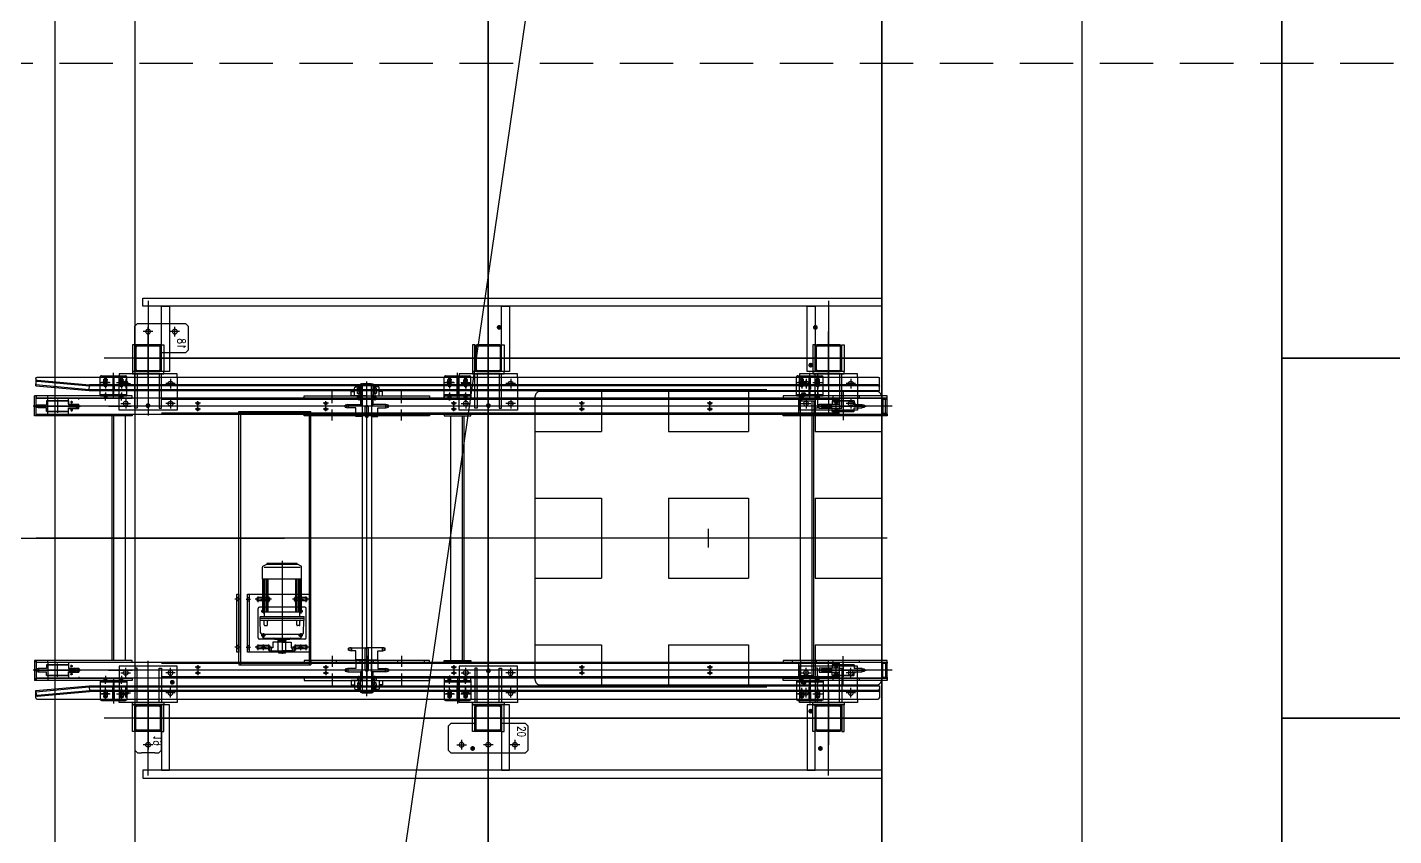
# Model space of a CAD drawing. Extents: x 0 to 210250, y -124674 to 148500.
# Drawn here: x 181024 to 186145, y -65652 to -62620 of the extents above; entities that cross this region are included whole.
import ezdxf

# ---------------------------------------------------------------- set-up
doc = ezdxf.new("R2010")
doc.units = 0
doc.header["$LTSCALE"] = 400
doc.header["$PDSIZE"] = 2
for name, pattern in [('CEN', [17, 15, -1, 0, -1]), ('CENTER', [23, 20, -1, 1, -1]), ('DASHED', [0.75, 0.5, -0.25]), ('HIDDEN', [9.525, 6.35, -3.175]), ('HIDDENX2', [0.75, 0.5, -0.25]), ('PHANTOM', [25, 20, -1, 1, -1, 1, -1])]:
    doc.linetypes.add(name, pattern=pattern)
doc.layers.get('0').update_dxf_attribs({"linetype": 'CONTINUOUS'})
doc.layers.get('DEFPOINTS').update_dxf_attribs({"linetype": 'CONTINUOUS'})
for name, color, linetype in [('CENTER', 6, 'CEN'), ('DASHED', 4, 'DASHED'), ('DIM', 2, 'CONTINUOUS'), ('GZ_3', 8, 'HIDDEN'), ('GZ_4', 4, 'CENTER'), ('GZ_Qoo02', 2, 'CONTINUOUS'), ('GZ_Qoo06', 6, 'CONTINUOUS'), ('GZ_Qoo10', 181, 'CONTINUOUS'), ('NOTE', 6, 'CONTINUOUS'), ('pallrt', 30, 'CONTINUOUS'), ('PHAN', 6, 'PHANTOM'), ('WALL', 2, 'CONTINUOUS')]:
    doc.layers.add(name, color=color, linetype=linetype)
doc.styles.add('ROMANS', font='romans.shx', dxfattribs={"width": 0.8})
doc.styles.get("Standard").update_dxf_attribs({"font": 'ISOCP.SHX', "bigfont": 'CHINESET.SHX'})
doc.dimstyles.new('AM_ISO', dxfattribs={"dimscale": 300, "dimtxt": 3.5, "dimasz": 3.5, "dimexe": 1, "dimexo": 1, "dimgap": 1.5, "dimtad": 1, "dimdsep": 46, "dimtxsty": 'Standard', "dimcen": 0, "dimclrd": 256, "dimclre": 256, "dimclrt": 256, "dimadec": 0, "dimazin": 2, "dimtp": 0.1, "dimtm": 0.1, "dimtfac": 0.71, "dimtmove": 0, "dimatfit": 3, "dimfxl": 0, "dimlwd": -1, "dimlwe": -1, "dimarcsym": 0})

# ---------------------------------------------------------------- blocks, each defined once
blk = doc.blocks.new('A$C6FBA39907')
for p, q in [((-20, -27), (-20, 27)), ((0, 30), (-17, 30)), ((-6, -30), (-6, 30)), ((-6, 26), (0, 26)), ((0, 26), (0, 30)), ((-17, -30), (0, -30)), ((-6, -26), (0, -26)), ((0, -30), (0, -26))]:
    blk.add_line(p, q)
for centre, start, end in [((-17, 27), 90, 180), ((-17, -27), 180, 270)]:
    blk.add_arc(centre, 3, start, end)
at = {"layer": 'GZ_3'}
for p, q in [((-16, 26), (-16, -26)), ((-16, 26), (-6, 26)), ((-16, -26), (-6, -26))]:
    blk.add_line(p, q, dxfattribs=at)
blk = doc.blocks.new('M05 牙')
blk.add_circle((0, 0), 1.7)
at = {"layer": 'GZ_3'}
blk.add_circle((0, 0), 2.5, dxfattribs=at)
at = {"layer": 'GZ_4'}
for p, q in [((-4.4, 0), (4.4, 0)), ((0, 4.4), (0, -4.4))]:
    blk.add_line(p, q, dxfattribs=at)
blk = doc.blocks.new('A$C0A2827CF-1')
for points in [[(-564, 69), (-94, 69), (-94, 75), (-564, 75)], [(-564, 0), (-94, 0), (-94, 9), (-564, 9)]]:
    blk.add_lwpolyline(points, close=True)
at = {"layer": 'GZ_3'}
for p, q in [((-544, 75), (-544, 69)), ((-444, 75), (-444, 69)), ((-354, 69), (-354, 75)), ((-304, 69), (-304, 75)), ((-214, 75), (-214, 69)), ((-114, 75), (-114, 69)), ((-364, 9), (-364, 0)), ((-363.2, 9), (-363.2, 0)), ((-359, 0), (-359, 9)), ((-354.8, 9), (-354.8, 0)), ((-354, 9), (-354, 0)), ((-354, 9), (-354, 0)), ((-304, 9), (-304, 0)), ((-304, 9), (-304, 0)), ((-303.2, 9), (-303.2, 0)), ((-299, 0), (-299, 9)), ((-294.8, 9), (-294.8, 0)), ((-294, 9), (-294, 0))]:
    blk.add_line(p, q, dxfattribs=at)
at = {"layer": 'GZ_4'}
for p, q in [((-459, 93), (-459, 51)), ((-329, 93), (-329, -18)), ((-199, 93), (-199, 51)), ((-459, 27), (-459, -18)), ((-359, -9), (-359, 18)), ((-299, -9), (-299, 18)), ((-199, 27), (-199, -18))]:
    blk.add_line(p, q, dxfattribs=at)
blk = doc.blocks.new('A$C43806FBB')
for p, q in [((-3, -1), (3, -1)), ((-3, -7), (3, -7)), ((-3, -23), (3, -23)), ((-3, -29), (3, -29))]:
    blk.add_line(p, q)
for centre, start, end in [((-3, -4), 90, 270), ((-3, -26), 90, 270), ((3, -4), 270, 90), ((3, -26), 270, 90)]:
    blk.add_arc(centre, 3, start, end)
at = {"layer": 'GZ_4'}
for p, q in [((0, 4), (0, -34)), ((-10, -4), (10, -4)), ((-10, -26), (10, -26))]:
    blk.add_line(p, q, dxfattribs=at)
blk = doc.blocks.new('A$C03471169A')
blk.add_lwpolyline([(-3.3, 19), (3.7, 19), (3.7, -199), (-3.3, -199)], close=True)
at = {"layer": 'GZ_3'}
for p, q in [((3.7, 6), (-3.3, 6)), ((3.7, -6), (-3.3, -6)), ((3.7, -174), (-3.3, -174)), ((3.7, -186), (-3.3, -186))]:
    blk.add_line(p, q, dxfattribs=at)
at = {"layer": 'GZ_4'}
for p, q in [((11.7, 0), (-11.7, 0)), ((11.7, -180), (-11.7, -180))]:
    blk.add_line(p, q, dxfattribs=at)
blk = doc.blocks.new('M10 牙')
blk.add_circle((0, 0), 3.5)
at = {"layer": 'GZ_3'}
blk.add_circle((0, 0), 5, dxfattribs=at)
at = {"layer": 'GZ_4'}
for p, q in [((-10.1, 0), (10.1, 0)), ((0, -10.1), (0, 10.1))]:
    blk.add_line(p, q, dxfattribs=at)
blk = doc.blocks.new('A$C43806FBB-30')
for p, q in [((3, 18), (-3, 18)), ((3, 12), (-3, 12)), ((3, -12), (-3, -12)), ((3, -18), (-3, -18))]:
    blk.add_line(p, q)
for centre, start, end in [((-3, 15), 90, 270), ((3, 15), 270, 90), ((-3, -15), 90, 270), ((3, -15), 270, 90)]:
    blk.add_arc(centre, 3, start, end)
at = {"layer": 'GZ_4'}
for p, q in [((10, 15), (-10, 15)), ((0, -23), (0, 23)), ((10, -15), (-10, -15))]:
    blk.add_line(p, q, dxfattribs=at)
blk = doc.blocks.new('A$C7A4E5B73564-1')
for p, q in [((-819.6, 1461), (-819.6, 1536)), ((-813.6, 1536), (-819.6, 1536)), ((-813.6, 1461), (-813.6, 1536)), ((2376.4, 1527), (-813.6, 1527)), ((-769.6, 1467), (-769.6, 1527)), ((-691.6, 1505), (-691.6, 1527)), ((-691.6, 1505), (-653.6, 1505)), ((-691.6, 1467), (-691.6, 1489)), ((-691.6, 1489), (-653.6, 1489)), ((-653.6, 1489), (-653.6, 1505)), ((2121.4, 1489), (2121.4, 1505)), ((2121.4, 1505), (2196.4, 1505)), ((2196.4, 1489), (2121.4, 1489)), ((2196.4, 1505), (2196.4, 1527)), ((2196.4, 1467), (2196.4, 1489)), ((2376.4, 1461), (2376.4, 1536)), ((-813.6, 1461), (-819.6, 1461)), ((-813.6, 1467), (-813.6, 1461)), ((-813.6, 1467), (-813.6, 1461)), ((-813.6, 1467), (2376.4, 1467)), ((-453.6, 1461), (-813.6, 1461)), ((-528.6, 543), (-528.6, 1461)), ((-478.6, 543), (-478.6, 1461)), ((-453.6, 1467), (-453.6, 1461)), ((-53.6, 537), (-53.6, 1467)), ((216.4, 543), (216.4, 1461)), ((741.4, 543), (741.4, 1461)), ((791.4, 543), (791.4, 1461)), ((2051.4, 543), (2051.4, 1461)), ((2101.4, 543), (2101.4, 1461)), ((-819.6, 543), (-819.6, 468)), ((-813.6, 543), (-819.6, 543)), ((-813.6, 537), (-813.6, 543)), ((-453.6, 543), (-813.6, 543)), ((-813.6, 537), (-813.6, 543)), ((-813.6, 543), (-813.6, 468)), ((-813.6, 537), (2376.4, 537)), ((-769.6, 537), (-769.6, 477)), ((-691.6, 537), (-691.6, 515)), ((-691.6, 515), (-653.6, 515)), ((-653.6, 515), (-653.6, 499)), ((-453.6, 537), (-453.6, 543)), ((2196.4, 515), (2121.4, 515)), ((2121.4, 515), (2121.4, 499)), ((2196.4, 537), (2196.4, 515)), ((2376.4, 468), (2376.4, 543)), ((-813.6, 468), (-819.6, 468)), ((2376.4, 477), (-813.6, 477)), ((-691.6, 499), (-691.6, 477)), ((-691.6, 499), (-653.6, 499)), ((2121.4, 499), (2196.4, 499)), ((2196.4, 499), (2196.4, 477))]:
    blk.add_line(p, q)
for points in [[(-453.6, 1536), (-813.6, 1536), (-813.6, 1527), (-453.6, 1527)], [(716.4, 1527), (816.4, 1527), (816.4, 1536), (716.4, 1536)], [(716.4, 1536), (816.4, 1536), (816.4, 1527), (716.4, 1527)], [(2376.4, 1536), (1986.4, 1536), (1986.4, 1527), (2376.4, 1527)], [(716.4, 1461), (816.4, 1461), (816.4, 1467), (716.4, 1467)], [(2376.4, 1461), (1986.4, 1461), (1986.4, 1467), (2376.4, 1467)], [(716.4, 543), (816.4, 543), (816.4, 537), (716.4, 537)], [(2376.4, 543), (1986.4, 543), (1986.4, 537), (2376.4, 537)], [(-453.6, 468), (-813.6, 468), (-813.6, 477), (-453.6, 477)], [(716.4, 468), (816.4, 468), (816.4, 477), (716.4, 477)], [(2376.4, 468), (1986.4, 468), (1986.4, 477), (2376.4, 477)]]:
    blk.add_lwpolyline(points, close=True)
at = {"layer": 'GZ_3'}
for p, q in [((-769.6, 1527), (-769.6, 1536)), ((2196.4, 1522.5), (-691.6, 1522.5)), ((-653.6, 1522.5), (-653.6, 1527)), ((-558.6, 1536), (-558.6, 1527)), ((-557.8, 1536), (-557.8, 1527)), ((-549.5, 1536), (-549.5, 1527)), ((-548.6, 1536), (-548.6, 1527)), ((-498.6, 1536), (-498.6, 1527)), ((-497.8, 1536), (-497.8, 1527)), ((-489.5, 1536), (-489.5, 1527)), ((-488.6, 1536), (-488.6, 1527)), ((731.4, 1527), (731.4, 1536)), ((731.4, 1536), (731.4, 1527)), ((732.2, 1536), (732.2, 1527)), ((732.2, 1527), (732.2, 1536)), ((740.5, 1527), (740.5, 1536)), ((740.5, 1536), (740.5, 1527)), ((741.4, 1536), (741.4, 1527)), ((741.4, 1527), (741.4, 1536)), ((791.4, 1527), (791.4, 1536)), ((791.4, 1536), (791.4, 1527)), ((792.2, 1536), (792.2, 1527)), ((792.2, 1527), (792.2, 1536)), ((800.5, 1527), (800.5, 1536)), ((800.5, 1536), (800.5, 1527)), ((801.4, 1536), (801.4, 1527)), ((801.4, 1527), (801.4, 1536)), ((2044.4, 1506), (2051.4, 1506)), ((2044.4, 1488), (2051.4, 1488)), ((2051.4, 1536), (2051.4, 1527)), ((2051.4, 1461), (2051.4, 1517.5)), ((2051.4, 1517.5), (2101.4, 1517.5)), ((2052.2, 1536), (2052.2, 1527)), ((2060.5, 1536), (2060.5, 1527)), ((2061.4, 1536), (2061.4, 1527)), ((2086.4, 1522.5), (2086.4, 1527)), ((2095.4, 486.5), (2095.4, 1517.5)), ((2101.4, 1517.5), (2101.4, 1461)), ((2111.4, 1536), (2111.4, 1527)), ((2112.2, 1536), (2112.2, 1527)), ((2120.5, 1536), (2120.5, 1527)), ((2121.4, 1536), (2121.4, 1527)), ((2173.7, 1527), (2173.7, 1536)), ((2273.4, 1527), (2273.4, 1536)), ((-769.6, 1467), (-769.6, 1461)), ((2196.4, 1471.5), (-691.6, 1471.5)), ((-522.6, 543), (-522.6, 1461)), ((-53.6, 1477.5), (216.4, 1477.5)), ((-53.6, 1467), (-53.6, 1477.5)), ((-47.6, 1477.5), (-47.6, 526.5)), ((210.4, 1477.5), (210.4, 526.5)), ((216.4, 1461), (216.4, 1477.5)), ((785.4, 543), (785.4, 1461)), ((2021.4, 1461), (2021.4, 1467)), ((2111.4, 1461), (2111.4, 1467)), ((2173.7, 1461), (2173.7, 1467)), ((2273.4, 1461), (2273.4, 1467)), ((-769.6, 537), (-769.6, 543)), ((2196.4, 532.5), (-691.6, 532.5)), ((-53.6, 537), (-53.6, 526.5)), ((-53.6, 526.5), (216.4, 526.5)), ((216.4, 543), (216.4, 526.5)), ((2021.4, 537), (2021.4, 543)), ((2044.4, 516), (2051.4, 516)), ((2051.4, 543), (2051.4, 486.5)), ((2101.4, 486.5), (2101.4, 543)), ((2111.4, 537), (2111.4, 543)), ((2173.7, 537), (2173.7, 543)), ((2273.4, 537), (2273.4, 543)), ((-769.6, 477), (-769.6, 468)), ((2196.4, 481.5), (-691.6, 481.5)), ((-653.6, 481.5), (-653.6, 477)), ((-558.6, 468), (-558.6, 477)), ((-557.8, 468), (-557.8, 477)), ((-549.5, 468), (-549.5, 477)), ((-548.6, 468), (-548.6, 477)), ((-498.6, 468), (-498.6, 477)), ((-497.8, 468), (-497.8, 477)), ((-489.5, 468), (-489.5, 477)), ((-488.6, 468), (-488.6, 477)), ((731.4, 468), (731.4, 477)), ((732.2, 468), (732.2, 477)), ((740.5, 468), (740.5, 477)), ((741.4, 468), (741.4, 477)), ((791.4, 468), (791.4, 477)), ((792.2, 468), (792.2, 477)), ((800.5, 468), (800.5, 477)), ((801.4, 468), (801.4, 477)), ((2044.4, 498), (2051.4, 498)), ((2051.4, 486.5), (2101.4, 486.5)), ((2051.4, 468), (2051.4, 477)), ((2052.2, 468), (2052.2, 477)), ((2060.5, 468), (2060.5, 477)), ((2061.4, 468), (2061.4, 477)), ((2086.4, 481.5), (2086.4, 477)), ((2111.4, 468), (2111.4, 477)), ((2112.2, 468), (2112.2, 477)), ((2120.5, 468), (2120.5, 477)), ((2121.4, 468), (2121.4, 477)), ((2173.7, 468), (2173.7, 477)), ((2273.4, 468), (2273.4, 477))]:
    blk.add_line(p, q, dxfattribs=at)
for points in [[(2051.4, 1522.5), (2044.4, 1522.5), (2044.4, 1471.5), (2051.4, 1471.5)], [(2051.4, 532.5), (2044.4, 532.5), (2044.4, 481.5), (2051.4, 481.5)]]:
    blk.add_lwpolyline(points, close=True, dxfattribs=at)
at = {"layer": 'GZ_4'}
for p, q in [((-553.6, 1518), (-553.6, 1545)), ((-493.6, 1518), (-493.6, 1545)), ((736.4, 1518), (736.4, 1545)), ((736.4, 1545), (736.4, 1518)), ((796.4, 1545), (796.4, 1518)), ((796.4, 1518), (796.4, 1545)), ((2056.4, 1518), (2056.4, 1545)), ((2116.4, 1518), (2116.4, 1545)), ((2211.9, 1554), (2211.9, 1509)), ((2395, 1497), (-824.1, 1497)), ((-542.6, 1497), (-457.6, 1497)), ((2211.9, 1489.3), (2211.9, 1444.3)), ((2376.4, 1002), (-813.6, 1002)), ((2211.9, 514.7), (2211.9, 559.7)), ((2395, 507), (-824.1, 507)), ((-553.6, 486), (-553.6, 459)), ((-542.6, 507), (-452.6, 507)), ((-493.6, 486), (-493.6, 459)), ((736.4, 487), (736.4, 460)), ((796.4, 487), (796.4, 460)), ((2056.4, 486), (2056.4, 459)), ((2116.4, 486), (2116.4, 459)), ((2211.9, 450), (2211.9, 495))]:
    blk.add_line(p, q, dxfattribs=at)
at = {"extrusion": (0, 0, -1), "zscale": -1, "rotation": 180}
blk.add_blockref('A$C0A2827CF-1', (-755.4, 1536), dxfattribs=at)
at = {"extrusion": (0, 0, -1), "zscale": -1}
for p in [(680.6, 1512), (680.6, 1482)]:
    blk.add_blockref('M05 牙', p, dxfattribs=at)
at = {"rotation": 180}
for name, p in [('A$C43806FBB', (-207.6, 1482)), ('A$C43806FBB', (272.4, 1482)), ('A$C43806FBB', (752.4, 1482)), ('A$C43806FBB', (1232.4, 1482)), ('A$C43806FBB', (1712.4, 1482)), ('M05 牙', (-680.6, 522)), ('M05 牙', (-680.6, 492))]:
    blk.add_blockref(name, p, dxfattribs=at)
for name, p in [('A$C43806FBB-30', (2185.4, 1497)), ('A$C6FBA39907', (2376.4, 1497)), ('A$C03471169A', (-57.3, 773)), ('M10 牙', (38.4, 773)), ('M10 牙', (178.4, 773)), ('M10 牙', (38.4, 593)), ('M10 牙', (178.4, 593)), ('A$C0A2827CF-1', (755.4, 468)), ('A$C43806FBB-30', (2185.4, 507))]:
    blk.add_blockref(name, p)
at = {"xscale": -1}
for p in [(-207.6, 522), (272.4, 522), (752.4, 522), (1232.4, 522), (1712.4, 522)]:
    blk.add_blockref('A$C43806FBB', p, dxfattribs=at)
at = {"xscale": -1, "rotation": 180}
blk.add_blockref('A$C6FBA39907', (2376.4, 507), dxfattribs=at)
blk = doc.blocks.new('Hole')
blk.add_circle((0, 0), 5)
at = {"layer": 'GZ_4'}
for p, q in [((-7, 0), (7, 0)), ((0, 7), (0, -7))]:
    blk.add_line(p, q, dxfattribs=at)
blk = doc.blocks.new('A$C7BAC55B7')
for p, q in [((16.5, 280.6), (16.5, 325.4)), ((18.2, 328.2), (32.5, 336)), ((22.8, 325.4), (157.3, 325.4)), ((32.9, 337.7), (32.9, 336.8)), ((32.9, 336.8), (147.1, 336.8)), ((145.7, 339), (34.3, 339)), ((147.1, 337.7), (147.1, 336.8)), ((161.8, 328.2), (147.5, 336)), ((163.5, 280.6), (163.5, 325.4)), ((163.5, 280.6), (16.5, 280.6)), ((17.4, 155.9), (17.4, 280.6)), ((22.4, 155.9), (22.4, 280.6)), ((26.9, 155.9), (26.9, 280.6)), ((32.9, 155.9), (32.9, 280.6)), ((38.3, 155.9), (38.3, 280.6)), ((141.7, 155.9), (141.7, 280.6)), ((147.1, 155.9), (147.1, 280.6)), ((153.1, 155.9), (153.1, 280.6)), ((157.6, 155.9), (157.6, 280.6)), ((162.6, 155.9), (162.6, 280.6)), ((0, 59.8), (0, 169.8)), ((175, 174.8), (5, 174.8)), ((162.6, 155.9), (17.4, 155.9)), ((23.8, 139.9), (23.8, 155.9)), ((156.2, 139.9), (156.2, 155.9)), ((180, 59.8), (180, 169.8)), ((7.5, 133.9), (7.5, 138.9)), ((7.5, 133.9), (103.6, 133.9)), ((7.5, 133.8), (172.5, 133.8)), ((7.5, 127.8), (7.5, 133.8)), ((8.5, 139.9), (171.5, 139.9)), ((9.7, 78.7), (8.5, 125.3)), ((9.5, 125.8), (170.5, 125.8)), ((22.9, 108.8), (22.9, 122.8)), ((25.9, 105.8), (31.9, 105.8)), ((34.9, 108.8), (34.9, 122.8)), ((145.1, 108.8), (145.1, 122.8)), ((154.1, 105.8), (148.1, 105.8)), ((157.1, 108.8), (157.1, 122.8)), ((170.3, 78.7), (171.5, 125.3)), ((172.5, 133.9), (172.5, 138.9)), ((172.5, 127.8), (172.5, 133.8)), ((175, 54.8), (5, 54.8)), ((14.7, 73.8), (165.3, 73.8)), ((16.1, 66.6), (16, 71.9)), ((24.1, 58.8), (155.9, 58.8)), ((60.9, 55.6), (60.6, 57.2)), ((61.8, 54.8), (118.2, 54.8)), ((75, 51), (75, 54.8)), ((104.9, 51), (104.9, 54.8)), ((119.1, 55.6), (119.4, 57.2)), ((163.9, 66.6), (164, 71.9)), ((75, 51), (104.9, 51)), ((75.5, 49.4), (75, 51)), ((76, 49), (104.1, 49)), ((76, 5.5), (76, 49)), ((77.5, 4), (102.5, 4)), ((104, 5.5), (104, 49)), ((104.5, 49.4), (104.9, 51))]:
    blk.add_line(p, q)
for centre, radius, start, end in [((19.7, 325.4), 3.2, 118.6661, 180), ((32, 336.8), 0.913, 298.6661, 0), ((34.3, 337.7), 1.37, 90, 180), ((145.7, 337.7), 1.37, 0, 90), ((148, 336.8), 0.913, 180, 241.3339), ((160.3, 325.4), 3.2, 0, 61.3339), ((5, 169.8), 5, 90, 180), ((175, 169.8), 5, 0, 90), ((8.5, 138.9), 1, 90, 180), ((9.5, 127.8), 2, 180, 270), ((6.5, 125.2), 2, 1.5, 40.809), ((19.9, 122.8), 3, 0, 90), ((25.9, 108.8), 3, 180, 270), ((31.9, 108.8), 3, 270, 0), ((37.9, 122.8), 3, 90, 180), ((142.1, 122.8), 3, 0, 90), ((148.1, 108.8), 3, 180, 270), ((154.1, 108.8), 3, 270, 0), ((160.1, 122.8), 3, 90, 180), ((170.5, 127.8), 2, 270, 0), ((171.5, 138.9), 1, 0, 90), ((173.5, 125.2), 2, 139.191, 178.5), ((5, 59.8), 5, 180, 270), ((14.7, 78.8), 5, 181.5, 270), ((14, 71.9), 2, 1.5, 84.1552), ((24.1, 66.8), 8, 181.5, 270), ((58.6, 56.8), 2, 10, 90), ((61.8, 55.8), 1, 190, 270), ((118.2, 55.8), 1, 270, 350), ((121.4, 56.8), 2, 90, 170), ((155.9, 66.8), 8, 270, 358.5), ((166, 71.9), 2, 95.8448, 178.5), ((165.3, 78.8), 5, 270, 358.5), ((175, 59.8), 5, 270, 0), ((76, 49.5), 0.5, 195, 270), ((77.5, 5.5), 1.5, 180, 270), ((102.5, 5.5), 1.5, 270, 0), ((104, 49.5), 0.5, 270, 345)]:
    blk.add_arc(centre, radius, start, end)
at = {"layer": 'GZ_4'}
blk.add_line((90, 348.9), (90, 0), dxfattribs=at)
at = {"xscale": 1.1, "yscale": 1.1, "zscale": 1.1}
for p in [(20, 159.8), (160, 159.8), (20, 69.8), (160, 69.8)]:
    blk.add_blockref('Hole', p, dxfattribs=at)
blk = doc.blocks.new('RS60T15-T')
for p, q in [((-5.9, 40.9), (-5.9, 0)), ((-5.9, 39.8), (5.9, 39.8)), ((-5.9, -40.9), (-5.9, 0)), ((3.4, 50.5), (-3.4, 50.5)), ((5.9, 34), (5.9, 40.9)), ((26.1, 34), (5.9, 34)), ((26.1, 0), (26.1, 34)), ((26.1, 0), (26.1, -34)), ((-5.9, -39.8), (5.9, -39.8)), ((3.4, -50.5), (-3.4, -50.5)), ((26.1, -34), (5.9, -34)), ((5.9, -34), (5.9, -40.9))]:
    blk.add_line(p, q)
for centre, start, end in [((14.4, 41), 151.8569, 180.0706), ((-14.4, 41), 359.9294, 28.1431), ((14.4, -41), 179.9294, 208.1431), ((-14.4, -41), 331.8569, 0.0706)]:
    blk.add_arc(centre, 20.3, start, end)
at = {"layer": 'GZ_4'}
for p, q in [((-5.9, 45.8), (5.9, 45.8)), ((-5.9, -45.8), (5.9, -45.8))]:
    blk.add_line(p, q, dxfattribs=at)
blk = doc.blocks.new('A$C0ABE7629')
for p, q in [((-20, 6), (20, 6)), ((-20, -6), (20, -6))]:
    blk.add_line(p, q)
for centre, start, end in [((-20, 0), 90, 270), ((20, 0), 270, 90)]:
    blk.add_arc(centre, 6, start, end)
at = {"layer": 'GZ_4'}
for p, q in [((-30.5, 0), (30.5, 0)), ((-20, 10.5), (-20, -10.5)), ((0, 10.5), (0, -10.5)), ((20, 10.5), (20, -10.5))]:
    blk.add_line(p, q, dxfattribs=at)
blk = doc.blocks.new('A$C39F45CD4-1')
blk.add_line((12, -109), (12, 109))
blk.add_lwpolyline([(235, 109), (5, 109), (5, -109), (235, -109, 0.414214), (240, -104), (240, 104, 0.414214)], format="xyb", close=True)
for centre in [(65, 45), (205, 45), (65, -45), (205, -45)]:
    blk.add_circle(centre, 5)
at = {"layer": 'GZ_3'}
for p, q in [((5, 96), (12, 96)), ((5, 84), (12, 84)), ((5, -84), (12, -84)), ((5, -96), (12, -96))]:
    blk.add_line(p, q, dxfattribs=at)
for centre in [(65, 45), (205, 45), (65, -45), (205, -45)]:
    blk.add_circle(centre, 4.25, dxfattribs=at)
at = {"layer": 'GZ_4'}
for p, q in [((0, 90, 0), (17, 90, 0)), ((65, 37), (65, 53)), ((205, 37), (205, 53)), ((57, 45), (73, 45)), ((197, 45), (213, 45)), ((57, -45), (73, -45)), ((65, -53), (65, -37)), ((197, -45), (213, -45)), ((205, -53), (205, -37)), ((0, -90, 0), (17, -90, 0))]:
    blk.add_line(p, q, dxfattribs=at)
at = {"extrusion": (0, 0, -1), "zscale": -1}
for p in [(-65, 90), (-205, 90), (-65, -90), (-205, -90)]:
    blk.add_blockref('A$C0ABE7629', p, dxfattribs=at)
blk = doc.blocks.new('UC207')
for p, q in [((-17.5, 22), (-17.5, 19.5)), ((-4.1, 24), (-15.5, 24)), ((-15.5, 17.5), (23.4, 17.5)), ((-10, 34.6), (-10, 24)), ((-4.1, 29.5), (-10, 29.5)), ((10, 29.5), (4.1, 29.5)), ((23.4, 24), (4.1, 24)), ((10, 34.6), (10, 24)), ((25.4, 19.5), (25.4, 22)), ((-17.5, -22), (-17.5, -19.5)), ((-15.5, -17.5), (23.4, -17.5)), ((-4.1, -24), (-15.5, -24)), ((-10, -34.6), (-10, -24)), ((-4.1, -29.5), (-10, -29.5)), ((23.4, -24), (4.1, -24)), ((10, -29.5), (4.1, -29.5)), ((10, -34.6), (10, -24)), ((25.4, -19.5), (25.4, -22))]:
    blk.add_line(p, q)
for centre in [(0, 26.8), (0, -26.8)]:
    blk.add_circle(centre, 4.92)
for centre, radius, start, end in [((-15.5, 22), 2, 90, 180), ((-15.5, 19.5), 2, 180, 270), ((0, 0), 36, 73.8724, 106.1276), ((23.4, 22), 2, 0, 90), ((23.4, 19.5), 2, 270, 0), ((-15.5, -19.5), 2, 90, 180), ((-15.5, -22), 2, 180, 270), ((0, 0), 36, 253.8724, 286.1276), ((23.4, -19.5), 2, 0, 90), ((23.4, -22), 2, 270, 0)]:
    blk.add_arc(centre, radius, start, end)
blk = doc.blocks.new('UCF207-S')
for points in [[(0, 0), (0, 58.5), (-16, 58.5), (-16, 46)], [(0, 0), (0, -58.5), (-16, -58.5), (-16, -46)]]:
    blk.add_lwpolyline(points)
for points in [[(0, 46), (-29, 46, 0.414214), (-34, 41), (-34, 24)], [(0, -46), (-29, -46, -0.414214), (-34, -41), (-34, -24)]]:
    blk.add_lwpolyline(points, format="xyb")
at = {"rotation": 180}
blk.add_blockref('UC207', (-19, 0), dxfattribs=at)
blk = doc.blocks.new('A$C25CC7C34-1')
for p, q in [((210.3, 35), (209.3, 34)), ((209.3, 34), (209.3, 1)), ((210.3, 0), (209.3, 1)), ((210.3, 35), (210.3, 0)), ((210.3, 35), (1368.3, 35)), ((329.3, 23.5), (296.3, 23.5)), ((329.3, 11.5), (296.3, 11.5)), ((1282.3, 23.5), (1204.3, 23.5)), ((1282.3, 11.5), (1204.3, 11.5)), ((1368.3, 35), (1368.3, 0)), ((1368.3, 35), (1369.3, 34)), ((1369.3, 1), (1368.3, 0)), ((1369.3, 34), (1369.3, 1)), ((210.3, 0), (1368.3, 0))]:
    blk.add_line(p, q)
for centre, start, end in [((296.3, 17.5), 90, 270), ((329.3, 17.5), 270, 90), ((1204.3, 17.5), 90, 270), ((1282.3, 17.5), 270, 90)]:
    blk.add_arc(centre, 6, start, end)
at = {"layer": 'GZ_4'}
blk.add_line((1381.6, 17.5), (201, 17.5), dxfattribs=at)
blk = doc.blocks.new('A$C750F5421-1')
at = {"layer": 'GZ_Qoo06'}
for p, q in [((0, 1093.8), (0, 1100.7)), ((5.1, 1103.1), (5.1, 1091.4)), ((9.6, 1103.1), (63.6, 1103.1)), ((39.6, 1091.4), (9.6, 1091.4)), ((11.1, 1103.1), (11.1, 1091.4)), ((39.6, 1058.1), (39.6, 1091.4)), ((63.6, 1103.1), (63.6, 1058.1)), ((152.6, 1103.1), (98.6, 1103.1)), ((98.6, 1103.1), (98.6, 1058.1)), ((122.6, 1091.4), (152.6, 1091.4)), ((122.6, 1058.1), (122.6, 1091.4)), ((151.1, 1103.1), (151.1, 1091.4)), ((157.1, 1103.1), (157.1, 1091.4)), ((162.2, 1093.8), (162.2, 1100.7)), ((63.6, 1058.1), (39.6, 1058.1)), ((63.6, 1058.1), (39.6, 1058.1)), ((98.6, 1058.1), (122.6, 1058.1)), ((98.6, 1058.1), (122.6, 1058.1)), ((12.2, 182.1), (12.2, 189)), ((17.2, 191.4), (17.2, 179.7)), ((21.8, 191.4), (81.1, 191.4)), ((39.6, 179.7), (21.8, 179.7)), ((23.2, 191.4), (23.2, 179.7)), ((39.6, 146.4), (39.6, 179.7)), ((63.6, 196.4), (63.6, 146.4)), ((63.6, 196.4), (63.6, 146.4)), ((140.4, 191.4), (81.1, 191.4)), ((98.6, 196.4), (98.6, 146.4)), ((98.6, 196.4), (98.6, 146.4)), ((122.6, 146.4), (122.6, 179.7)), ((122.6, 179.7), (140.4, 179.7)), ((139, 191.4), (139, 179.7)), ((145, 191.4), (145, 179.7)), ((150, 182.1), (150, 189)), ((0, 110.7), (0, 103.8)), ((0, 110.7), (0, 103.8)), ((5.1, 101.4), (5.1, 113.1)), ((5.1, 101.4), (5.1, 113.1)), ((39.6, 113.1), (9.6, 113.1)), ((39.6, 113.1), (9.6, 113.1)), ((11.1, 101.4), (11.1, 113.1)), ((11.1, 101.4), (11.1, 113.1)), ((39.6, 146.4), (39.6, 113.1)), ((63.6, 146.4), (39.6, 146.4)), ((63.6, 146.4), (39.6, 146.4)), ((63.6, 146.4), (39.6, 146.4)), ((63.6, 146.4), (39.6, 146.4)), ((81.1, 146.4), (39.6, 146.4)), ((39.6, 146.4), (39.6, 113.1)), ((63.6, 146.4), (39.6, 146.4)), ((63.6, 146.4), (39.6, 146.4)), ((63.6, 146.4), (39.6, 146.4)), ((63.6, 146.4), (39.6, 146.4)), ((81.1, 146.4), (39.6, 146.4)), ((81.1, 146.4), (39.6, 146.4)), ((63.6, 101.4), (63.6, 146.4)), ((63.6, 101.4), (63.6, 146.4)), ((81.1, 146.4), (122.6, 146.4)), ((81.1, 146.4), (122.6, 146.4)), ((81.1, 146.4), (122.6, 146.4)), ((98.6, 101.4), (98.6, 146.4)), ((98.6, 146.4), (122.6, 146.4)), ((98.6, 146.4), (122.6, 146.4)), ((98.6, 146.4), (122.6, 146.4)), ((98.6, 146.4), (122.6, 146.4)), ((98.6, 101.4), (98.6, 146.4)), ((98.6, 146.4), (122.6, 146.4)), ((98.6, 146.4), (122.6, 146.4)), ((98.6, 146.4), (122.6, 146.4)), ((98.6, 146.4), (122.6, 146.4)), ((122.6, 146.4), (122.6, 113.1)), ((122.6, 146.4), (122.6, 113.1)), ((122.6, 113.1), (152.6, 113.1)), ((122.6, 113.1), (152.6, 113.1)), ((151.1, 101.4), (151.1, 113.1)), ((151.1, 101.4), (151.1, 113.1)), ((157.1, 101.4), (157.1, 113.1)), ((157.1, 101.4), (157.1, 113.1)), ((162.2, 110.7), (162.2, 103.8)), ((162.2, 110.7), (162.2, 103.8)), ((9.6, 101.4), (63.6, 101.4)), ((9.6, 101.4), (63.6, 101.4)), ((152.6, 101.4), (98.6, 101.4)), ((152.6, 101.4), (98.6, 101.4))]:
    blk.add_line(p, q, dxfattribs=at)
for centre, start, end in [((9.6, 1082.8), 89.9294, 118.1431), ((9.6, 1111.7), 241.8569, 270.0706), ((152.7, 1082.8), 61.8569, 90.0706), ((152.7, 1111.7), 269.9294, 298.1431), ((21.8, 171.1), 89.9294, 118.1431), ((21.8, 200), 241.8569, 270.0706), ((140.4, 171.1), 61.8569, 90.0706), ((140.4, 200), 269.9294, 298.1431), ((9.6, 92.8), 89.9294, 118.1431), ((9.6, 92.8), 89.9294, 118.1431), ((9.6, 121.7), 241.8569, 270.0706), ((9.6, 121.7), 241.8569, 270.0706), ((152.7, 92.8), 61.8569, 90.0706), ((152.7, 92.8), 61.8569, 90.0706), ((152.7, 121.7), 269.9294, 298.1431), ((152.7, 121.7), 269.9294, 298.1431)]:
    blk.add_arc(centre, 20.3, start, end, dxfattribs=at)
at = {"layer": 'PHAN'}
for points in [[(63.6, 1103.1), (63.6, 1137.6), (57.3, 1137.6), (57.3, 1103.1)], [(105, 1103.1), (105, 1137.6), (98.6, 1137.6), (98.6, 1103.1)], [(63.6, 66.9), (63.6, 101.4), (57.3, 101.4), (57.3, 66.9)], [(105, 66.9), (105, 101.4), (98.6, 101.4), (98.6, 66.9)]]:
    blk.add_lwpolyline(points, close=True, dxfattribs=at)
at = {"rotation": 270}
blk.add_blockref('A$C25CC7C34-1', (63.6, 1390.6), dxfattribs=at)
at = {"layer": 'GZ_Qoo06', "xscale": -1, "rotation": 89.99999999999997}
blk.add_blockref('UCF207-S', (81.1, 1136.2), dxfattribs=at)
at = {"layer": 'GZ_Qoo06', "rotation": 90}
blk.add_blockref('UCF207-S', (81.1, 68.2), dxfattribs=at)
blk = doc.blocks.new('A$C399039EF')
for p, q in [((28.5, 162.2), (21.6, 162.2)), ((5, 122.6), (19.2, 122.6)), ((5, 39.6), (5, 122.6)), ((19.2, 152.6), (19.2, 122.6)), ((19.2, 151.1), (30.9, 151.1)), ((30.9, 122.6), (30.9, 152.6)), ((45, 122.6), (30.9, 122.6)), ((45, 39.6), (45, 122.6)), ((5, 39.6), (19.2, 39.6)), ((19.2, 9.6), (19.2, 39.6)), ((19.2, 11.1), (30.9, 11.1)), ((45, 39.6), (30.9, 39.6)), ((30.9, 39.6), (30.9, 9.6)), ((28.5, 0), (21.6, 0))]:
    blk.add_line(p, q)
for centre, start, end in [((39.5, 152.7), 151.8569, 180.0706), ((10.6, 152.7), 359.9294, 28.1431), ((39.5, 9.6), 179.9294, 208.1431), ((10.6, 9.6), 331.8569, 0.0706)]:
    blk.add_arc(centre, 20.3, start, end)
at = {"layer": 'GZ_4'}
for p, q in [((19.2, 157.1), (30.9, 157.1)), ((0, 81.1), (50, 81.1)), ((19.2, 5.1), (30.9, 5.1))]:
    blk.add_line(p, q, dxfattribs=at)
blk = doc.blocks.new('A$C1A9B27D5-1')
for p, q in [((5, 45.7), (5, 125.7)), ((45, 45.7), (45, 125.7))]:
    blk.add_line(p, q)
at = {"layer": 'GZ_4'}
blk.add_line((25, -0.4), (25, 171.8), dxfattribs=at)
at = {"xscale": -1, "rotation": 180}
blk.add_blockref('A$C399039EF', (0, 166.8), dxfattribs=at)
blk = doc.blocks.new('A$C56275FB3-1')
at = {"color": 251, "rotation": 90}
blk.add_blockref('A$C1A9B27D5-1', (166.8, 21.5), dxfattribs=at)
blk = doc.blocks.new('A$C6DBB5F8D-1')
at = {"rotation": 90}
blk.add_blockref('A$C1A9B27D5-1', (172.2, 27.5), dxfattribs=at)
blk = doc.blocks.new('A$C729C1624-5')
for p, q in [((-75, -45), (-75, 45)), ((0, 50), (-70, 50)), ((-40, 36), (-60, 36)), ((-40, 24), (-60, 24)), ((0, -50), (0, 50)), ((0, -50), (-70, -50)), ((-40, -24), (-60, -24)), ((-40, -36), (-60, -36))]:
    blk.add_line(p, q)
for centre, radius, start, end in [((-70, 45), 5, 90, 180), ((-60, 30), 6, 90, 270), ((-40, 30), 6, 270, 90), ((-70, -45), 5, 180, 270), ((-60, -30), 6, 90, 270), ((-40, -30), 6, 270, 90)]:
    blk.add_arc(centre, radius, start, end)
at = {"layer": 'GZ_3'}
for p, q in [((-4.5, 1.6), (-75, 1.6)), ((-4.5, -50), (-4.5, 50)), ((-4.5, -1.6), (-75, -1.6))]:
    blk.add_line(p, q, dxfattribs=at)
at = {"layer": 'GZ_4'}
for p, q in [((11.7, 0), (-85.7, 0)), ((-70.8, 30), (-27.4, 30)), ((-60, 21.6), (-60, 38.4)), ((-50, 14.4), (-50, 44.4)), ((-40, 21.6), (-40, 38.4)), ((-12.7, 30), (8.2, 30)), ((-70.8, -30), (-27.4, -30)), ((-60, -21.6), (-60, -38.4)), ((-50, -14.4), (-50, -44.4)), ((-40, -21.6), (-40, -38.4)), ((-12.7, -30), (8.2, -30))]:
    blk.add_line(p, q, dxfattribs=at)
blk = doc.blocks.new('A$C03471169Aa')
for p, q in [((-1406.5, 14.5), (-1206.5, 32.5)), ((-1406.5, 14.5), (-1405, -1.8)), ((-1406.5, -12.5), (-1406.5, 14.5)), ((-1400, -2.1), (-1205.7, 15.4)), ((-1399.6, -6.3), (-1205.5, 11.2)), ((-1206.5, 32.5), (1755.5, 32.5)), ((-1206.5, 32.5), (-1206.3, 28)), ((-1206.3, 28), (-1205.7, 15.4)), ((1750.5, 15.4), (-1205.7, 15.4)), ((1750.5, 11.2), (-1205.5, 11.2)), ((1755.5, 32.5), (1755.5, -12.5)), ((-1401.5, -17.5), (1750.5, -17.5))]:
    blk.add_line(p, q)
for points in [[(-1113.2, 11.2), (-1113.2, -17.5), (-1117.7, -17.5), (-1117.7, 11.2)], [(176.8, 11.2), (176.8, -17.5), (172.3, -17.5), (172.3, 11.2)], [(1496.7, 11.2), (1496.7, -17.5), (1492.2, -17.5), (1492.2, 11.2)]]:
    blk.add_lwpolyline(points)
for centre in [(-1145.5, 2.5), (-1085.5, 2.5), (144.5, 2.5), (204.5, 2.5), (1464.5, 2.5), (1524.5, 2.5)]:
    blk.add_circle(centre, 6)
for centre, start, end in [((-1400.4, 2.9), 185.1431, 275.1431), ((1750.5, 20.4), 270, 0), ((1750.5, 16.2), 270, 0), ((-1401.5, -12.5), 180, 270), ((-1400.1, -1.3), 185.1431, 275.1431), ((1750.5, -12.5), 270, 0)]:
    blk.add_arc(centre, 5, start, end)
at = {"layer": 'GZ_3'}
for p, q in [((-1406.1, 10.5), (-1206.3, 28.5)), ((-1206.3, 28.5), (1755.5, 28.5)), ((-1117.7, 11.2), (-1117.7, 28)), ((-1113.2, 11.2), (-1113.2, 28)), ((172.3, 11.2), (172.3, 28)), ((176.8, 11.2), (176.8, 28)), ((1492.2, 11.2), (1492.2, 28)), ((1496.7, 11.2), (1496.7, 28))]:
    blk.add_line(p, q, dxfattribs=at)
at = {"layer": 'GZ_4'}
for p, q in [((-1163.5, 2.5), (-1127.5, 2.5)), ((-1145.5, 20.5), (-1145.5, -15.5)), ((-1103.5, 2.5), (-1067.5, 2.5)), ((-1085.5, 20.5), (-1085.5, -15.5)), ((126.5, 2.5), (162.5, 2.5)), ((144.5, 20.5), (144.5, -15.5)), ((186.5, 2.5), (222.5, 2.5)), ((204.5, 20.5), (204.5, -15.5)), ((1446.5, 2.5), (1482.5, 2.5)), ((1464.5, 20.5), (1464.5, -15.5)), ((1506.5, 2.5), (1542.5, 2.5)), ((1524.5, 20.5), (1524.5, -15.5))]:
    blk.add_line(p, q, dxfattribs=at)
blk = doc.blocks.new('A$C1EE85D29654-1')
for name, p in [('A$C750F5421-1', (345.2, 481.8)), ('A$C7A4E5B73564-1', (0, 82))]:
    blk.add_blockref(name, p)
at = {"extrusion": (0, 0, -1), "xscale": -1, "zscale": -1, "rotation": 180}
for name, p in [('A$C6DBB5F8D-1', (647.1, 1631.5)), ('A$C56275FB3-1', (-2293, 1625.5)), ('A$C56275FB3-1', (-2293, 635.5))]:
    blk.add_blockref(name, p, dxfattribs=at)
at = {"xscale": -1, "rotation": 180}
blk.add_blockref('A$C39F45CD4-1', (-26.6, 765), dxfattribs=at)
at = {"xscale": -1}
blk.add_blockref('A$C6DBB5F8D-1', (-647.1, 536.5), dxfattribs=at)
at = {"layer": 'GZ_Qoo02'}
blk.add_blockref('A$C7BAC55B7', (18.4, 650.2), dxfattribs=at)
at = {"layer": 'GZ_Qoo06', "rotation": 90}
blk.add_blockref('RS60T15-T', (108.4, 667.3), dxfattribs=at)
at = {"layer": 'GZ_Qoo10', "rotation": 270}
for p in [(-523.6, 1618), (766.4, 1618), (2086.4, 1618)]:
    blk.add_blockref('A$C729C1624-5', p, dxfattribs=at)
at = {"layer": 'GZ_Qoo10', "xscale": -1}
for name, p, rotation in [('A$C03471169Aa', (591.9, 1670.5), 180), ('A$C729C1624-5', (-523.6, 550), 270), ('A$C729C1624-5', (766.4, 550), 270), ('A$C729C1624-5', (2086.4, 550), 270)]:
    blk.add_blockref(name, p, dxfattribs=dict(at, rotation=rotation))
at = {"layer": 'GZ_Qoo10'}
blk.add_blockref('A$C03471169Aa', (591.9, 497.5), dxfattribs=at)
blk = doc.blocks.new('G$CC2B987D0')
for p, q in [((250, 950), (250, 1100)), ((500, 950), (500, 1100)), ((800, 950), (800, 1100)), ((1050, 950), (1050, 1100)), ((250, 950), (0, 950)), ((800, 950), (500, 950)), ((1300, 950), (1050, 950)), ((250, 700), (0, 700)), ((250, 400), (250, 700)), ((800, 700), (500, 700)), ((500, 400), (500, 700)), ((800, 400), (800, 700)), ((1300, 700), (1050, 700)), ((1050, 400), (1050, 700)), ((650, 584.7), (650, 515.3)), ((615.3, 550), (684.7, 550)), ((250, 400), (0, 400)), ((800, 400), (500, 400)), ((1300, 400), (1050, 400)), ((250, 150), (0, 150)), ((250, 0), (250, 150)), ((800, 150), (500, 150)), ((500, 0), (500, 150)), ((800, 0), (800, 150)), ((1300, 150), (1050, 150)), ((1050, 0), (1050, 150))]:
    blk.add_line(p, q)
blk.add_lwpolyline([(20, 0), (1280, 0, 0.414214), (1300, 20), (1300, 1080, 0.414214), (1280, 1100), (20, 1100, 0.414214), (0, 1080), (0, 20, 0.414214)], format="xyb", close=True)
blk = doc.blocks.new('方管4.5t')
at = {"layer": 'DASHED'}
for points in [[(-41, -50), (41, -50, 0.414214), (50, -41), (50, 41, 0.414214), (41, 50), (-41, 50, 0.414214), (-50, 41), (-50, -41, 0.414214)], [(-41, -45.5), (41, -45.5, 0.414214), (45.5, -41), (45.5, 41, 0.414214), (41, 45.5), (-41, 45.5, 0.414214), (-45.5, 41), (-45.5, -41, 0.414214)]]:
    blk.add_lwpolyline(points, format="xyb", close=True, dxfattribs=at)
at = {"layer": 'GZ_4'}
for p, q in [((0, 100), (0, -100)), ((100, 0), (-100, 0))]:
    blk.add_line(p, q, dxfattribs=at)
blk = doc.blocks.new('_18孔2')
blk.add_circle((0, 0), 9)
blk.add_point((0, 0))
blk.add_point((0, 0))
at = {"layer": 'GZ_4'}
for p, q in [((-18, 0), (18, 0)), ((0, 18), (0, -18))]:
    blk.add_line(p, q, dxfattribs=at)
blk = doc.blocks.new('牛腿2上視')
for points in [[(70, 109), (59, 109), (59, -109), (70, -109)], [(70, 109), (195, 109), (195, -109), (70, -109)]]:
    blk.add_lwpolyline(points)
for points in [[(50, 50), (-50, 50), (-50, 59), (50, 59)], [(59, 59), (50, 59), (50, -59), (59, -59)], [(59, 41), (187, 41), (187, 50), (59, 50)], [(50, -59), (50, -50), (-50, -50), (-50, -59)], [(59, -41), (187, -41), (187, -50), (59, -50)]]:
    blk.add_lwpolyline(points, close=True)
for p in [(95, 84), (170, 84)]:
    blk.add_blockref('_18孔2', p)
at = {"xscale": -1, "rotation": 180}
for p in [(95, -84), (170, -84)]:
    blk.add_blockref('_18孔2', p, dxfattribs=at)
blk = doc.blocks.new('_18孔')
blk.add_circle((0, 0), 9)
blk.add_point((0, 0))
blk.add_point((0, 0))
at = {"layer": 'GZ_4'}
for p, q in [((-18, 0), (18, 0)), ((0, 18), (0, -18))]:
    blk.add_line(p, q, dxfattribs=at)
blk = doc.blocks.new('H焊接件1上視圖')
for p, q in [((50, -50), (50, 50)), ((50, 50), (120, 50)), ((120, 50), (130, 40)), ((130, 40), (130, 25)), ((130, -25), (130, 25)), ((120, -50), (50, -50)), ((130, -40), (120, -50)), ((130, -25), (130, -40))]:
    blk.add_line(p, q)
at = {"xscale": -1, "rotation": 180}
blk.add_blockref('_18孔', (100, 0), dxfattribs=at)
at = {"layer": 'DEFPOINTS', "insert": (63.3, -50), "char_height": 30, "attachment_point": 7, "style": 'ROMANS'}
blk.add_mtext_dynamic_manual_height_columns('19', width=74.42, gutter_width=1350, heights=[0], dxfattribs=at)
blk = doc.blocks.new('H焊接件3上視圖')
blk.add_lwpolyline([(130, 140), (120, 150), (30, 150), (20, 140), (20, 50), (50, 50), (50, -50), (20, -50), (20, -140), (30, -150), (120, -150), (130, -140), (130, 140)])
for p in [(100, 100), (100, 0)]:
    blk.add_blockref('_18孔', p)
at = {"xscale": -1, "rotation": 180}
blk.add_blockref('_18孔', (100, -100), dxfattribs=at)
at = {"layer": 'DEFPOINTS', "insert": (30, 140), "char_height": 30, "attachment_point": 1, "style": 'ROMANS'}
blk.add_mtext_dynamic_manual_height_columns('20', width=74.42, gutter_width=1350, heights=[0], dxfattribs=at)
blk = doc.blocks.new('單側承物臂')
for points in [[(-195, 200), (-195, -2570), (-225, -2570), (-225, 200)], [(50, -50), (50, -80), (-195, -80), (-195, -50)], [(50, -1195), (50, -1225), (-195, -1225), (-195, -1195)], [(50, -2470), (50, -2500), (-195, -2500), (-195, -2470)]]:
    blk.add_lwpolyline(points, close=True)
blk = doc.blocks.new('G$C25E8A6AD')
at = {"layer": 'GZ_4'}
for p, q in [((215, 2880), (215, 0)), ((215, 2880), (215, 0)), ((430, 2715), (0, 2715)), ((430, 1440), (0, 1440)), ((430, 165), (0, 165))]:
    blk.add_line(p, q, dxfattribs=at)
at = {"layer": 'NOTE', "const_width": 9}
for points in [[(331.1, 2688.8, -1), (326.5, 2681, -1)], [(85.3, 2621.4, -1), (77.6, 2626, -1)], [(192.8, 2651.2, 1), (185, 2646.7, 1)], [(41.1, 1438.2, -1), (33.3, 1442.7, -1)], [(331.1, 1385.4, -1), (326.5, 1377.6, -1)], [(84.4, 257.9, 1), (76.6, 253.3, 1)]]:
    blk.add_lwpolyline(points, format="xyb", close=True, dxfattribs=at)
at = {"xscale": -1}
for name, p in [('單側承物臂', (215, 2715)), ('牛腿2上視', (215, 2715)), ('牛腿2上視', (215, 1440)), ('牛腿2上視', (215, 165))]:
    blk.add_blockref(name, p, dxfattribs=at)
blk.add_blockref('H焊接件3上視圖', (215, 1440))
at = {"xscale": -1, "rotation": 180}
blk.add_blockref('H焊接件1上視圖', (215, 165), dxfattribs=at)
at = {"layer": 'DIM', "xscale": -1}
for p in [(215, 2715), (215, 2715), (215, 1440), (215, 1440), (215, 165), (215, 165)]:
    blk.add_blockref('方管4.5t', p, dxfattribs=at)
blk = doc.blocks.new('G$C4AD8FED5')
at = {"layer": 'DIM'}
blk.add_blockref('G$C25E8A6AD', (0, 0), dxfattribs=at)
blk = doc.blocks.new('H焊接件2上視圖')
for p, q in [((30, 150), (20, 140)), ((20, 140), (20, 50)), ((120, 150), (30, 150)), ((120, 150), (130, 140)), ((130, -40), (130, 140)), ((20, 50), (50, 50)), ((50, 50), (50, -50)), ((50, -50), (120, -50)), ((120, -50), (130, -40))]:
    blk.add_line(p, q)
for p in [(100, 100), (100, 0)]:
    blk.add_blockref('_18孔', p)
at = {"layer": 'DEFPOINTS', "insert": (33.3, 140), "char_height": 30, "attachment_point": 1, "style": 'ROMANS'}
blk.add_mtext_dynamic_manual_height_columns('18', width=74.42, gutter_width=1350, heights=[0], dxfattribs=at)
blk = doc.blocks.new('G$CAE2BEEAC')
at = {"layer": 'GZ_4'}
for p, q in [((225, 2880), (225, 0)), ((225, 2880), (225, 0)), ((10, 2715), (440, 2715)), ((10, 1440), (440, 1440)), ((10, 165), (440, 165))]:
    blk.add_line(p, q, dxfattribs=at)
at = {"layer": 'NOTE', "const_width": 9}
for points in [[(113.2, 2663.8, -1), (105.4, 2668.4, -1)], [(247.2, 2651.2, -1), (255, 2646.7, -1)], [(357.3, 2620.9, 1), (365.1, 2625.4, 1)], [(113.2, 1478.5, -1), (105.4, 1483.1, -1)], [(398.9, 1438.2, 1), (406.7, 1442.7, 1)], [(398.9, 166.8, -1), (406.7, 162.3, -1)]]:
    blk.add_lwpolyline(points, format="xyb", close=True, dxfattribs=at)
for name, p in [('單側承物臂', (225, 2715)), ('牛腿2上視', (225, 2715)), ('牛腿2上視', (225, 1440)), ('牛腿2上視', (225, 165))]:
    blk.add_blockref(name, p)
at = {"xscale": -1}
blk.add_blockref('H焊接件2上視圖', (225, 165), dxfattribs=at)
at = {"layer": 'DIM'}
for p in [(225, 2715), (225, 2715), (225, 1440), (225, 1440), (225, 165), (225, 165)]:
    blk.add_blockref('方管4.5t', p, dxfattribs=at)
blk = doc.blocks.new('G$CC51C4BBB')
at = {"layer": 'DIM'}
blk.add_blockref('G$CAE2BEEAC', (0, 0), dxfattribs=at)
blk = doc.blocks.new('A$C15174A3D')
for points in [[(8554.2, 5890), (7204.2, 5890), (7204.2, 4415), (8554.2, 4415)], [(9904.2, 5890), (8554.2, 5890), (8554.2, 4415), (9904.2, 4415)], [(11254.2, 5890), (9904.2, 5890), (9904.2, 4415), (11254.2, 4415)], [(8554.2, 2915), (7204.2, 2915), (7204.2, 1440), (8554.2, 1440)], [(9904.2, 2915), (8554.2, 2915), (8554.2, 1440), (9904.2, 1440)], [(11254.2, 2915), (9904.2, 2915), (9904.2, 1440), (11254.2, 1440)], [(8554.2, 1440), (7204.2, 1440), (7204.2, 115), (8554.2, 115)], [(9904.2, 1440), (8554.2, 1440), (8554.2, 115), (9904.2, 115)], [(11254.2, 1440), (9904.2, 1440), (9904.2, 115), (11254.2, 115)]]:
    blk.add_lwpolyline(points, close=True)
at = {"color": 0}
blk.add_lwpolyline([(4151.4, 2915), (18859.2, 2915), (18859.2, 4415), (4151.4, 4415)], dxfattribs=at)
at = {"layer": 'GZ_4'}
blk.add_line((4151.4, 3665), (18859.2, 3665), dxfattribs=at)
for name, p in [('G$CC51C4BBB', (8329.2, 0)), ('G$C4AD8FED5', (9689.2, 0))]:
    blk.add_blockref(name, p)
at = {"layer": 'pallrt', "rotation": 270}
blk.add_blockref('G$CC2B987D0', (8679.2, 2915), dxfattribs=at)
blk = doc.blocks.new('*D467')
at = {"layer": 'DEFPOINTS', "color": 0, "transparency": 16777216}
for p in [(180876.6, -61923.6), (180876.6, -63568.7), (180976.6, -63564.2)]:
    blk.add_point(p, dxfattribs=at)
at = {"layer": 'DIM', "linetype": 'ByBlock', "transparency": 16777216}
for p, q in [((180876.6, -63468.7), (180876.6, -61823.6)), ((180976.6, -63464.2), (180976.6, -61823.6)), ((180576.6, -61923.6), (179513.8, -61923.6)), ((180976.6, -61923.6), (180876.6, -61923.6)), ((181276.6, -61923.6), (181576.6, -61923.6))]:
    blk.add_line(p, q, dxfattribs=at)
at = {"layer": 'DIM', "transparency": 16777216}
for points in [[(180576.6, -61873.6), (180576.6, -61973.6), (180876.6, -61923.6)], [(181276.6, -61873.6), (181276.6, -61973.6), (180976.6, -61923.6)]]:
    blk.add_solid(points, dxfattribs=at)
at = {"layer": 'DIM', "transparency": 16777216, "insert": (179895.2, -61683.6), "char_height": 300, "attachment_point": 5, "style": 'ROMANS'}
blk.add_mtext('100', dxfattribs=at)

msp = doc.modelspace()

# ---------------------------------------------------------------- linework, layer by layer
at = {"layer": 'CENTER', "linetype": 'HIDDENX2'}
msp.add_line((196644.435, -62756.361), (169096.643, -62756.361), dxfattribs=at)
at = {"layer": 'CENTER'}
msp.add_line((178541.304, -64536.361), (181987.845, -64536.361), dxfattribs=at)
at = {"layer": 'DEFPOINTS', "color": 3, "linetype": 'Continuous'}
msp.add_line((183344.335, -59458.523), (181126.643, -74756.361), dxfattribs=at)
at = {"layer": 'WALL', "linetype": 'Continuous'}
msp.add_line((181126.643, -59458.523), (181126.643, -70431.361), dxfattribs=at)

# ---------------------------------------------------------------- block references
at = {"rotation": 270}
msp.add_blockref('A$C15174A3D', (181311.643, -55307.127), dxfattribs=at)
msp.add_blockref('A$C1EE85D29654-1', (181870.284, -65620.361))
at = {"layer": 'pallrt', "rotation": 179.9999999999999}
msp.add_blockref('G$CC2B987D0', (184226.643, -63986.361), dxfattribs=at)

# ---------------------------------------------------------------- dimensions: what is measured, and where the dimension line sits
at = {"layer": 'DIM'}
dim = msp.add_linear_dim(base=(180876.629, -61923.571), p1=(180976.643, -63564.167), p2=(180876.629, -63568.744), dimstyle='AM_ISO', override={"dimscale": 100, "dimtxt": 3, "dimasz": 3, "dimgap": 0.9, "dimdec": 0, "dimtxsty": 'ROMANS', "dimfxl": 10}, dxfattribs=at)
dim.commit()
dim.dimension.update_dxf_attribs({"geometry": '*D467', "text_midpoint": (179895.201, -61683.571)})

doc.saveas('drawing.dxf')
